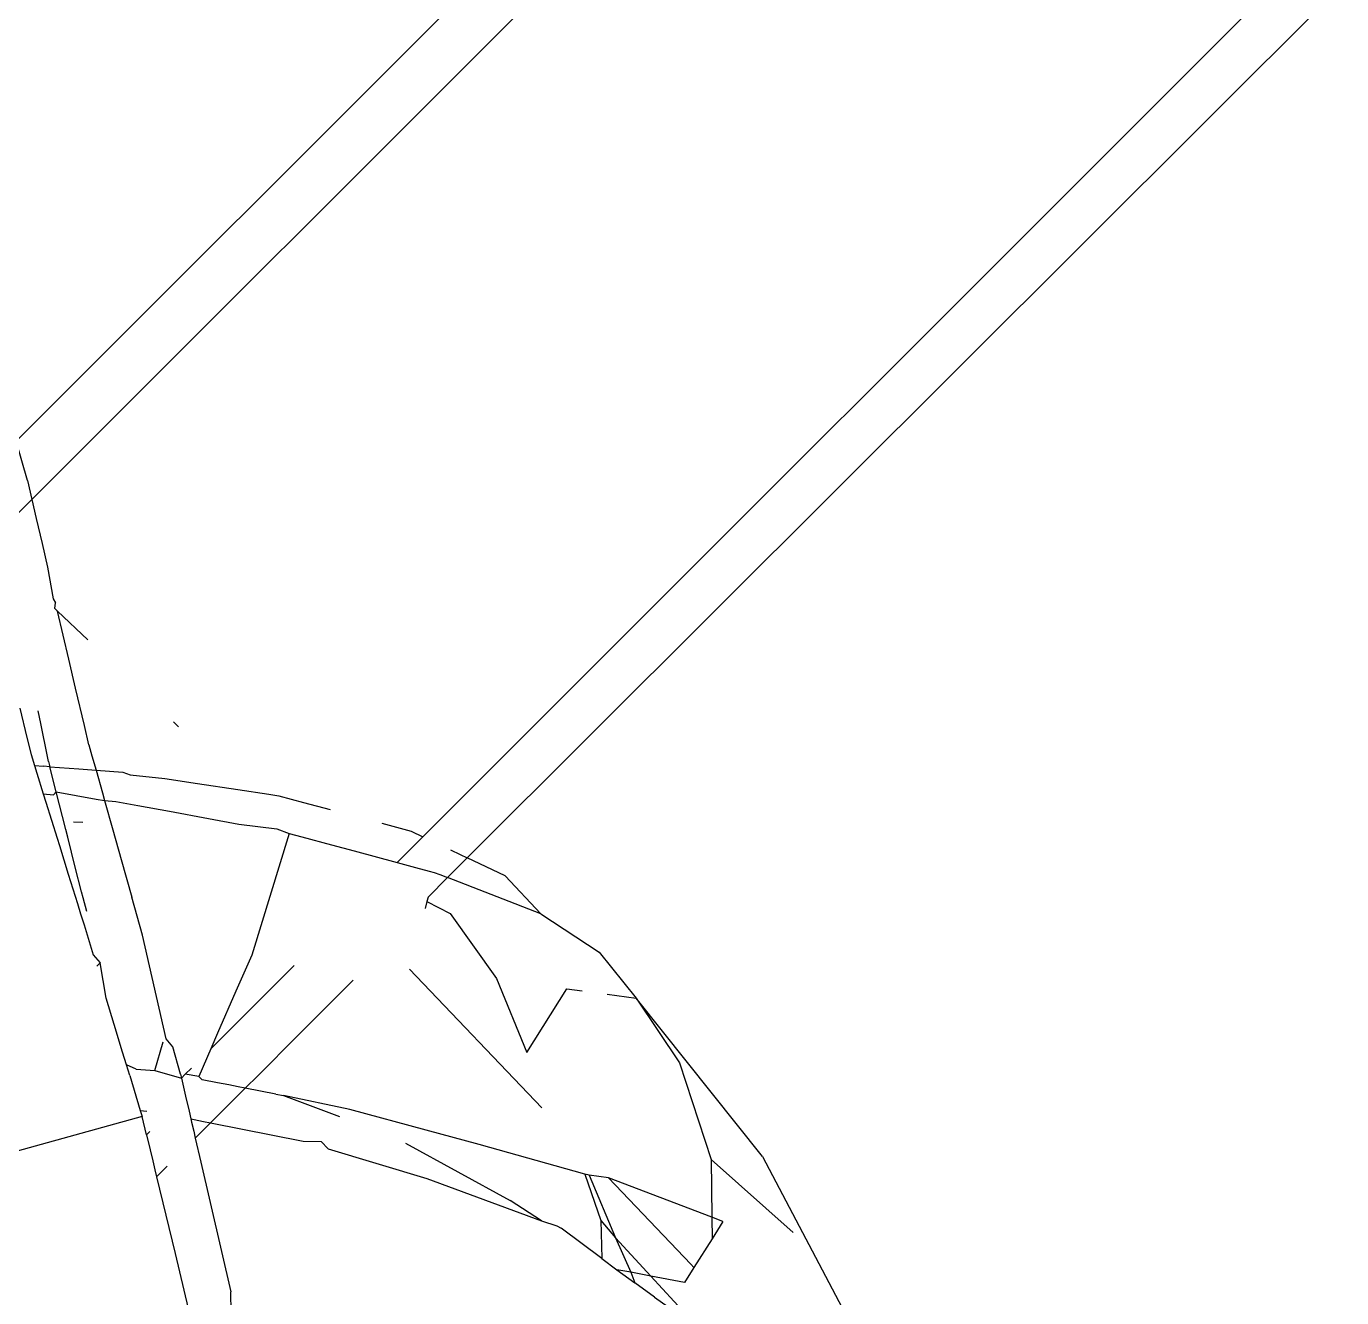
# Model space of a CAD drawing. Header units: inches. Extents: x 3324238 to 135265466, y -1036581 to 20094598.
# Drawn here: x 3354738.0219 to 3354738.4548, y -519083.057 to -519082.6384 of the extents above; entities that cross this region are included whole.
import ezdxf

# ---------------------------------------------------------------- set-up
doc = ezdxf.new("R2010")
doc.units = ezdxf.units.IN
doc.header["$MEASUREMENT"] = 0
doc.layers.add('FURNITURE', color=32, linetype='Continuous', lineweight=13)

msp = doc.modelspace()

# ---------------------------------------------------------------- linework, layer by layer
for p, q in [((3354739.34144, -519081.45211, 0.00267), (3354738.01855, -519082.77501, 0.00267)), ((3354739.35388, -519081.46397, 0.00267), (3354738.02374, -519082.79413, 0.00267)), ((3354738.15246, -519082.9052, 0.00267), (3354739.47391, -519081.58373, 0.00267)), ((3354739.48577, -519081.59617, 0.00267), (3354738.16705, -519082.91214, 0.00267)), ((3354738.02231, -519082.7879, 0.00267), (3354738.01855, -519082.77501, 0.00267)), ((3354738.02231, -519082.7879, 0.00267), (3354738.02374, -519082.79413, 0.00267)), ((3354738.02374, -519082.79413, 0.00267), (3354738.01533, -519082.80253, 0.00267)), ((3354738.02374, -519082.79413, 0.00267), (3354738.02518, -519082.80044, 0.00267)), ((3354738.02518, -519082.80044, 0.00267), (3354738.02708, -519082.80872, 0.00267)), ((3354738.02708, -519082.80872, 0.00267), (3354738.02885, -519082.81644, 0.00267)), ((3354738.02885, -519082.81644, 0.00267), (3354738.03073, -519082.82692, 0.00267)), ((3354738.03073, -519082.82692, 0.00267), (3354738.03155, -519082.82821, 0.00267)), ((3354738.03125, -519082.83006, 0.00267), (3354738.03155, -519082.82821, 0.00267)), ((3354738.03219, -519082.83096, 0.00267), (3354738.03125, -519082.83006, 0.00267)), ((3354738.04214, -519082.84044, 0.00267), (3354738.03219, -519082.83096, 0.00267)), ((3354738.03588, -519082.8467, 0.00267), (3354738.03219, -519082.83096, 0.00267)), ((3354738.03814, -519082.85633, 0.00267), (3354738.03588, -519082.8467, 0.00267)), ((3354738.04102, -519082.86861, 0.00267), (3354738.03814, -519082.85633, 0.00267)), ((3354738.01972, -519082.86286, 0.00267), (3354738.02208, -519082.87253, 0.00267)), ((3354738.02664, -519082.86793, 0.00267), (3354738.02579, -519082.86373, 0.00267)), ((3354738.02884, -519082.8788, 0.00267), (3354738.02664, -519082.86793, 0.00267)), ((3354738.04252, -519082.87499, 0.00267), (3354738.04102, -519082.86861, 0.00267)), ((3354738.07196, -519082.86903, 0.00267), (3354738.0704, -519082.86739, 0.00267)), ((3354738.02208, -519082.87253, 0.00267), (3354738.02345, -519082.87815, 0.00267)), ((3354738.04252, -519082.87499, 0.00267), (3354738.04352, -519082.87855, 0.00267)), ((3354738.02345, -519082.87815, 0.00267), (3354738.02459, -519082.8818, 0.00267)), ((3354738.02924, -519082.88039, 0.00267), (3354738.02884, -519082.8788, 0.00267)), ((3354738.04352, -519082.87855, 0.00267), (3354738.04486, -519082.88329, 0.00267)), ((3354738.02459, -519082.8818, 0.00267), (3354738.02536, -519082.88427, 0.00267)), ((3354738.02459, -519082.8818, 0.00267), (3354738.02761, -519082.88202, 0.00267)), ((3354738.02536, -519082.88427, 0.00267), (3354738.02747, -519082.89104, 0.00267)), ((3354738.02969, -519082.88217, 0.00267), (3354738.02761, -519082.88202, 0.00267)), ((3354738.02924, -519082.88039, 0.00267), (3354738.02969, -519082.88217, 0.00267)), ((3354738.03177, -519082.89041, 0.00267), (3354738.02969, -519082.88217, 0.00267)), ((3354738.02969, -519082.88217, 0.00267), (3354738.03924, -519082.88287, 0.00267)), ((3354738.03924, -519082.88287, 0.00267), (3354738.04486, -519082.88329, 0.00267)), ((3354738.04486, -519082.88329, 0.00267), (3354738.0537, -519082.88393, 0.00267)), ((3354738.04486, -519082.88329, 0.00267), (3354738.04697, -519082.89079, 0.00267)), ((3354738.0537, -519082.88393, 0.00267), (3354738.05613, -519082.88483, 0.00267)), ((3354738.05613, -519082.88483, 0.00267), (3354738.06749, -519082.88603, 0.00267)), ((3354738.06749, -519082.88603, 0.00267), (3354738.07823, -519082.88766, 0.00267)), ((3354738.07823, -519082.88766, 0.00267), (3354738.09147, -519082.88968, 0.00267)), ((3354738.02747, -519082.89104, 0.00267), (3354738.0308, -519082.89139, 0.00267)), ((3354738.02747, -519082.89104, 0.00267), (3354738.02835, -519082.89386, 0.00267)), ((3354738.0308, -519082.89139, 0.00267), (3354738.03177, -519082.89041, 0.00267)), ((3354738.03177, -519082.89041, 0.00267), (3354738.04489, -519082.89287, 0.00267)), ((3354738.03491, -519082.90285, 0.00267), (3354738.03177, -519082.89041, 0.00267)), ((3354738.04489, -519082.89287, 0.00267), (3354738.04767, -519082.89327, 0.00267)), ((3354738.04697, -519082.89079, 0.00267), (3354738.04767, -519082.89327, 0.00267)), ((3354738.04767, -519082.89327, 0.00267), (3354738.05141, -519082.89356, 0.00267)), ((3354738.04767, -519082.89327, 0.00267), (3354738.05041, -519082.90296, 0.00267)), ((3354738.09147, -519082.88968, 0.00267), (3354738.10171, -519082.89124, 0.00267)), ((3354738.10171, -519082.89124, 0.00267), (3354738.10498, -519082.89173, 0.00267)), ((3354738.10498, -519082.89173, 0.00267), (3354738.11316, -519082.89391, 0.00267)), ((3354738.02835, -519082.89386, 0.00267), (3354738.03204, -519082.90572, 0.00267)), ((3354738.05141, -519082.89356, 0.00267), (3354738.05856, -519082.89488, 0.00267)), ((3354738.05856, -519082.89488, 0.00267), (3354738.06907, -519082.89682, 0.00267)), ((3354738.06907, -519082.89682, 0.00267), (3354738.08187, -519082.89919, 0.00267)), ((3354738.11316, -519082.89391, 0.00267), (3354738.12196, -519082.89626, 0.00267)), ((3354738.03745, -519082.90032, 0.00267), (3354738.04051, -519082.90042, 0.00267)), ((3354738.08187, -519082.89919, 0.00267), (3354738.0919, -519082.90105, 0.00267)), ((3354738.0919, -519082.90105, 0.00267), (3354738.10438, -519082.90262, 0.00267)), ((3354738.13894, -519082.90078, 0.00267), (3354738.14858, -519082.90336, 0.00267)), ((3354738.03204, -519082.90572, 0.00267), (3354738.03279, -519082.90812, 0.00267)), ((3354738.03555, -519082.90538, 0.00267), (3354738.03491, -519082.90285, 0.00267)), ((3354738.03803, -519082.91523, 0.00267), (3354738.03555, -519082.90538, 0.00267)), ((3354738.05041, -519082.90296, 0.00267), (3354738.05316, -519082.91273, 0.00267)), ((3354738.10842, -519082.9041, 0.00267), (3354738.0961, -519082.94416, 0.00267)), ((3354738.10438, -519082.90262, 0.00267), (3354738.10842, -519082.9041, 0.00267)), ((3354738.10842, -519082.9041, 0.00267), (3354738.11263, -519082.90524, 0.00267)), ((3354738.11263, -519082.90524, 0.00267), (3354738.12237, -519082.90787, 0.00267)), ((3354738.14397, -519082.91369, 0.00267), (3354738.15246, -519082.9052, 0.00267)), ((3354738.14858, -519082.90336, 0.00267), (3354738.15246, -519082.9052, 0.00267)), ((3354738.03279, -519082.90812, 0.00267), (3354738.03572, -519082.91752, 0.00267)), ((3354738.12237, -519082.90787, 0.00267), (3354738.12984, -519082.90988, 0.00267)), ((3354738.12984, -519082.90988, 0.00267), (3354738.14397, -519082.91369, 0.00267)), ((3354738.16149, -519082.90949, 0.00267), (3354738.16467, -519082.91101, 0.00267)), ((3354738.05316, -519082.91273, 0.00267), (3354738.05664, -519082.92506, 0.00267)), ((3354738.14397, -519082.91369, 0.00267), (3354738.14994, -519082.9153, 0.00267)), ((3354738.16705, -519082.91214, 0.00267), (3354738.16052, -519082.91866, 0.00267)), ((3354738.16467, -519082.91101, 0.00267), (3354738.16705, -519082.91214, 0.00267)), ((3354738.17954, -519082.91808, 0.00267), (3354738.16705, -519082.91214, 0.00267)), ((3354738.03572, -519082.91752, 0.00267), (3354738.03873, -519082.92717, 0.00267)), ((3354738.04009, -519082.92338, 0.00267), (3354738.03803, -519082.91523, 0.00267)), ((3354738.14994, -519082.9153, 0.00267), (3354738.15446, -519082.91652, 0.00267)), ((3354738.16052, -519082.91866, 0.00267), (3354738.15411, -519082.92508, 0.00267)), ((3354738.15446, -519082.91652, 0.00267), (3354738.15617, -519082.91698, 0.00267)), ((3354738.15617, -519082.91698, 0.00267), (3354738.15798, -519082.91768, 0.00267)), ((3354738.15798, -519082.91768, 0.00267), (3354738.16052, -519082.91866, 0.00267)), ((3354738.19129, -519082.93056, 0.00267), (3354738.16052, -519082.91866, 0.00267)), ((3354738.17954, -519082.91808, 0.00267), (3354738.19129, -519082.93056, 0.00267)), ((3354738.0406, -519082.9253, 0.00267), (3354738.04009, -519082.92338, 0.00267)), ((3354738.03873, -519082.92717, 0.00267), (3354738.03979, -519082.93059, 0.00267)), ((3354738.04179, -519082.92982, 0.00267), (3354738.0406, -519082.9253, 0.00267)), ((3354738.06009, -519082.93766, 0.00267), (3354738.05664, -519082.92506, 0.00267)), ((3354738.15373, -519082.92655, 0.00267), (3354738.15316, -519082.9288, 0.00267)), ((3354738.15411, -519082.92508, 0.00267), (3354738.15373, -519082.92655, 0.00267)), ((3354738.15373, -519082.92655, 0.00267), (3354738.16135, -519082.93053, 0.00267)), ((3354738.03979, -519082.93059, 0.00267), (3354738.04092, -519082.9342, 0.00267)), ((3354738.16135, -519082.93053, 0.00267), (3354738.17661, -519082.9519, 0.00267)), ((3354738.19129, -519082.93056, 0.00267), (3354738.2104, -519082.94319, 0.00267)), ((3354738.04092, -519082.9342, 0.00267), (3354738.04391, -519082.94409, 0.00267)), ((3354738.06794, -519082.97179, 0.00267), (3354738.06009, -519082.93766, 0.00267)), ((3354738.04391, -519082.94409, 0.00267), (3354738.04621, -519082.94674, 0.00267)), ((3354738.0961, -519082.94416, 0.00267), (3354738.09089, -519082.95609, 0.00267)), ((3354738.2104, -519082.94319, 0.00267), (3354738.22257, -519082.95839, 0.00267)), ((3354738.04621, -519082.94674, 0.00267), (3354738.04506, -519082.94788, 0.00267)), ((3354738.04822, -519082.95833, 0.00267), (3354738.04621, -519082.94674, 0.00267)), ((3354738.09706, -519082.9606, 0.00267), (3354738.11004, -519082.94762, 0.00267)), ((3354738.1916, -519082.99451, 0.00267), (3354738.14805, -519082.94883, 0.00267)), ((3354738.12952, -519082.95244, 0.00267), (3354738.1111, -519082.97086, 0.00267)), ((3354738.17661, -519082.9519, 0.00267), (3354738.18667, -519082.9763, 0.00267)), ((3354738.09089, -519082.95609, 0.00267), (3354738.08487, -519082.96985, 0.00267)), ((3354738.18667, -519082.9763, 0.00267), (3354738.19978, -519082.95526, 0.00267)), ((3354738.19978, -519082.95526, 0.00267), (3354738.20484, -519082.95596, 0.00267)), ((3354738.21308, -519082.95709, 0.00267), (3354738.22257, -519082.95839, 0.00267)), ((3354738.05085, -519082.96702, 0.00267), (3354738.04822, -519082.95833, 0.00267)), ((3354738.08631, -519082.97135, 0.00267), (3354738.09706, -519082.9606, 0.00267)), ((3354738.22257, -519082.95839, 0.00267), (3354738.23687, -519082.97969, 0.00267)), ((3354738.26418, -519083.01054, 0.00267), (3354738.22257, -519082.95839, 0.00267)), ((3354738.05361, -519082.97614, 0.00267), (3354738.05085, -519082.96702, 0.00267)), ((3354738.08487, -519082.96985, 0.00267), (3354738.08259, -519082.97507, 0.00267)), ((3354738.1111, -519082.97086, 0.00267), (3354738.09817, -519082.98379, 0.00267)), ((3354738.06421, -519082.98219, 0.00267), (3354738.06699, -519082.97274, 0.00267)), ((3354738.07015, -519082.97435, 0.00267), (3354738.06794, -519082.97179, 0.00267)), ((3354738.07264, -519082.98343, 0.00267), (3354738.07015, -519082.97435, 0.00267)), ((3354738.08259, -519082.97507, 0.00267), (3354738.07863, -519082.98412, 0.00267)), ((3354738.08259, -519082.97507, 0.00267), (3354738.08631, -519082.97135, 0.00267)), ((3354738.05487, -519082.9803, 0.00267), (3354738.05361, -519082.97614, 0.00267)), ((3354738.23687, -519082.97969, 0.00267), (3354738.2473, -519083.01149, 0.00267)), ((3354738.05593, -519082.9838, 0.00267), (3354738.05487, -519082.9803, 0.00267)), ((3354738.05804, -519082.98169, 0.00267), (3354738.05487, -519082.9803, 0.00267)), ((3354738.05593, -519082.9838, 0.00267), (3354738.05943, -519082.99535, 0.00267)), ((3354738.05804, -519082.98169, 0.00267), (3354738.06421, -519082.98219, 0.00267)), ((3354738.06421, -519082.98219, 0.00267), (3354738.07294, -519082.98472, 0.00267)), ((3354738.07264, -519082.98343, 0.00267), (3354738.07294, -519082.98472, 0.00267)), ((3354738.07294, -519082.98472, 0.00267), (3354738.07424, -519082.98342, 0.00267)), ((3354738.07424, -519082.98342, 0.00267), (3354738.07626, -519082.98139, 0.00267)), ((3354738.07863, -519082.98412, 0.00267), (3354738.07424, -519082.98342, 0.00267)), ((3354738.07973, -519082.98521, 0.00267), (3354738.07863, -519082.98412, 0.00267)), ((3354738.09817, -519082.98379, 0.00267), (3354738.09398, -519082.98798, 0.00267)), ((3354738.07294, -519082.98472, 0.00267), (3354738.07431, -519082.99061, 0.00267)), ((3354738.08479, -519082.98619, 0.00267), (3354738.07973, -519082.98521, 0.00267)), ((3354738.09398, -519082.98798, 0.00267), (3354738.08255, -519082.99941, 0.00267)), ((3354738.08855, -519082.98692, 0.00267), (3354738.08479, -519082.98619, 0.00267)), ((3354738.09166, -519082.98753, 0.00267), (3354738.08855, -519082.98692, 0.00267)), ((3354738.09398, -519082.98798, 0.00267), (3354738.09166, -519082.98753, 0.00267)), ((3354738.10402, -519082.98993, 0.00267), (3354738.09398, -519082.98798, 0.00267)), ((3354738.07431, -519082.99061, 0.00267), (3354738.07545, -519082.99553, 0.00267)), ((3354738.10402, -519082.98993, 0.00267), (3354738.10651, -519082.99042, 0.00267)), ((3354738.10651, -519082.99042, 0.00267), (3354738.12499, -519082.99733, 0.00267)), ((3354738.12835, -519082.99505, 0.00267), (3354738.10651, -519082.99042, 0.00267)), ((3354738.05943, -519082.99535, 0.00267), (3354738.06154, -519082.9956, 0.00267)), ((3354738.05943, -519082.99535, 0.00267), (3354738.06001, -519082.99729, 0.00267)), ((3354738.07545, -519082.99553, 0.00267), (3354738.07605, -519082.9981, 0.00267)), ((3354738.15345, -519083.00181, 0.00267), (3354738.12835, -519082.99505, 0.00267)), ((3354738.06001, -519082.99729, 0.00267), (3354738.01369, -519083.01013, 0.00267)), ((3354738.06148, -519083.00339, 0.00267), (3354738.06001, -519082.99729, 0.00267)), ((3354738.07605, -519082.9981, 0.00267), (3354738.07713, -519082.99832, 0.00267)), ((3354738.07605, -519082.9981, 0.00267), (3354738.07629, -519082.99915, 0.00267)), ((3354738.07629, -519082.99915, 0.00267), (3354738.077, -519083.00219, 0.00267)), ((3354738.07713, -519082.99832, 0.00267), (3354738.08024, -519082.99894, 0.00267)), ((3354738.08255, -519082.99941, 0.00267), (3354738.07752, -519083.00444, 0.00267)), ((3354738.08024, -519082.99894, 0.00267), (3354738.08255, -519082.99941, 0.00267)), ((3354738.08255, -519082.99941, 0.00267), (3354738.11298, -519083.0055, 0.00267)), ((3354738.06148, -519083.00339, 0.00267), (3354738.06256, -519083.00231, 0.00267)), ((3354738.06148, -519083.00339, 0.00267), (3354738.06266, -519083.00832, 0.00267)), ((3354738.077, -519083.00219, 0.00267), (3354738.07752, -519083.00444, 0.00267)), ((3354738.07752, -519083.00444, 0.00267), (3354738.07936, -519083.01237, 0.00267)), ((3354738.11298, -519083.0055, 0.00267), (3354738.11896, -519083.00561, 0.00267)), ((3354738.11896, -519083.00561, 0.00267), (3354738.12123, -519083.00798, 0.00267)), ((3354738.1709, -519083.00651, 0.00267), (3354738.15345, -519083.00181, 0.00267)), ((3354738.06266, -519083.00832, 0.00267), (3354738.06352, -519083.01189, 0.00267)), ((3354738.12123, -519083.00798, 0.00267), (3354738.15377, -519083.01777, 0.00267)), ((3354738.1467, -519083.00609, 0.00267), (3354738.1812, -519083.02498, 0.00267)), ((3354738.20576, -519083.01628, 0.00267), (3354738.1709, -519083.00651, 0.00267)), ((3354738.06352, -519083.01189, 0.00267), (3354738.06425, -519083.01494, 0.00267)), ((3354738.0683, -519083.01366, 0.00267), (3354738.06479, -519083.01717, 0.00267)), ((3354738.07936, -519083.01237, 0.00267), (3354738.08926, -519083.05508, 0.00267)), ((3354738.27431, -519083.0355, 0.00267), (3354738.2473, -519083.01149, 0.00267)), ((3354738.2473, -519083.01149, 0.00267), (3354738.24753, -519083.03051, 0.00267)), ((3354738.26418, -519083.01054, 0.00267), (3354738.29696, -519083.07279, 0.00267)), ((3354738.06425, -519083.01494, 0.00267), (3354738.06479, -519083.01717, 0.00267)), ((3354738.06479, -519083.01717, 0.00267), (3354738.07086, -519083.04243, 0.00267)), ((3354738.15377, -519083.01777, 0.00267), (3354738.1915, -519083.03169, 0.00267)), ((3354738.20576, -519083.01628, 0.00267), (3354738.21103, -519083.03152, 0.00267)), ((3354738.20713, -519083.01667, 0.00267), (3354738.20576, -519083.01628, 0.00267)), ((3354738.20713, -519083.01667, 0.00267), (3354738.21586, -519083.03727, 0.00267)), ((3354738.21352, -519083.0175, 0.00267), (3354738.20713, -519083.01667, 0.00267)), ((3354738.24063, -519083.04593, 0.00267), (3354738.21352, -519083.0175, 0.00267)), ((3354738.24753, -519083.03051, 0.00267), (3354738.21352, -519083.0175, 0.00267)), ((3354738.1915, -519083.03169, 0.00267), (3354738.1812, -519083.02498, 0.00267)), ((3354738.1915, -519083.03169, 0.00267), (3354738.19653, -519083.03329, 0.00267)), ((3354738.21103, -519083.03152, 0.00267), (3354738.21135, -519083.04412, 0.00267)), ((3354738.21103, -519083.03152, 0.00267), (3354738.21586, -519083.03727, 0.00267)), ((3354738.25118, -519083.03191, 0.00267), (3354738.24753, -519083.03051, 0.00267)), ((3354738.24753, -519083.03051, 0.00267), (3354738.24762, -519083.03755, 0.00267)), ((3354738.19653, -519083.03329, 0.00267), (3354738.19795, -519083.03407, 0.00267)), ((3354738.21135, -519083.04412, 0.00267), (3354738.19795, -519083.03407, 0.00267)), ((3354738.25118, -519083.03191, 0.00267), (3354738.24762, -519083.03755, 0.00267)), ((3354738.22746, -519083.04987, 0.00267), (3354738.21586, -519083.03727, 0.00267)), ((3354738.21586, -519083.03727, 0.00267), (3354738.22083, -519083.04863, 0.00267)), ((3354738.24762, -519083.03755, 0.00267), (3354738.24161, -519083.04706, 0.00267)), ((3354738.07086, -519083.04243, 0.00267), (3354738.0776, -519083.07051, 0.00267)), ((3354738.21135, -519083.04412, 0.00267), (3354738.21621, -519083.04777, 0.00267)), ((3354738.22083, -519083.04863, 0.00267), (3354738.21621, -519083.04777, 0.00267)), ((3354738.21621, -519083.04777, 0.00267), (3354738.22223, -519083.05207, 0.00267)), ((3354738.22746, -519083.04987, 0.00267), (3354738.22083, -519083.04863, 0.00267)), ((3354738.22083, -519083.04863, 0.00267), (3354738.22223, -519083.05207, 0.00267)), ((3354738.24161, -519083.04706, 0.00267), (3354738.23854, -519083.05193, 0.00267)), ((3354738.24161, -519083.04706, 0.00267), (3354738.24063, -519083.04593, 0.00267)), ((3354738.22868, -519083.05679, 0.00267), (3354738.22223, -519083.05207, 0.00267)), ((3354738.24346, -519083.06722, 0.00267), (3354738.22746, -519083.04987, 0.00267)), ((3354738.23854, -519083.05193, 0.00267), (3354738.22746, -519083.04987, 0.00267)), ((3354738.08935, -519083.06183, 0.00267), (3354738.08926, -519083.05508, 0.00267)), ((3354738.22868, -519083.05679, 0.00267), (3354738.24346, -519083.06722, 0.00267))]:
    msp.add_line(p, q)
at = {"layer": 'FURNITURE', "lineweight": 30}
msp.add_arc((3354732.75313, -519086.61744, 0.00267), 12.0161, 2.966283, 177.033717, dxfattribs=at)

doc.saveas('drawing.dxf')
